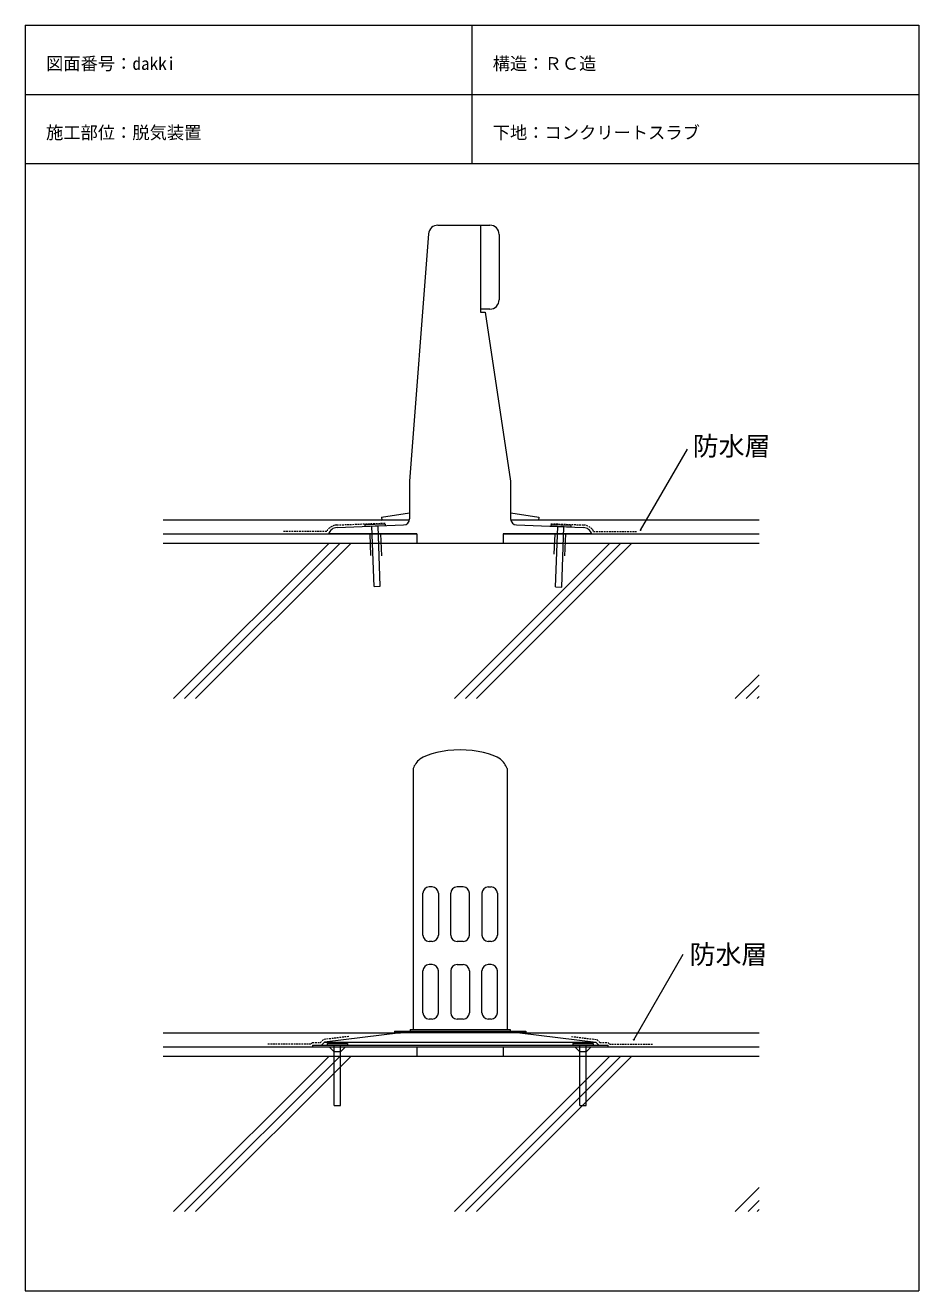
# Model space of a CAD drawing. Units: millimetres, scale not verified. Extents: x -517 to 518, y -673 to 792.
import ezdxf
from ezdxf.enums import TextEntityAlignment as Align

# ---------------------------------------------------------------- set-up
doc = ezdxf.new("R2010")
doc.units = ezdxf.units.MM
doc.header["$PDMODE"] = 32
doc.header["$PDSIZE"] = 0.8
doc.linetypes.add('DASHED2', pattern=[3, 2, -1])
doc.layers.add('0-0', color=134, linetype='Continuous', lineweight=13)
doc.styles.add('ＭＳ ゴシック', font='')
doc.styles.get('ＭＳ ゴシック').set_extended_font_data('MS Gothic')

msp = doc.modelspace()

# ---------------------------------------------------------------- linework, layer by layer
at = {"layer": '0-0', "color": 7}
for p, q in [((-516.864, 792.357), (-516.864, -673.469)), ((-516.864, 792.357), (517.853, 792.357)), ((0.494, 792.357), (0.494, 632.357)), ((517.853, 792.357), (517.853, -673.469)), ((-516.864, 712.357), (517.853, 712.357)), ((-516.864, 632.357), (517.853, 632.357)), ((195.761, 207.669), (249.908, 301.455)), ((-357.234, 192.362), (333.232, 192.362)), ((-345.08, 12.362), (-165.08, 192.362)), ((-332.352, 12.362), (-152.352, 192.362)), ((-319.624, 12.362), (-139.624, 192.362)), ((-19.811, 12.362), (160.189, 192.362)), ((-7.083, 12.362), (172.917, 192.362)), ((5.645, 12.362), (185.645, 192.362)), ((305.459, 12.362), (333.232, 40.135)), ((318.187, 12.362), (333.232, 27.407)), ((330.914, 12.362), (333.232, 14.679)), ((187.952, -382.742), (245.26, -283.481)), ((-357.234, -401.646), (333.232, -401.646)), ((-357.234, -401.646), (333.232, -401.646)), ((-345.08, -581.646), (-165.08, -401.646)), ((-332.352, -581.646), (-152.352, -401.646)), ((-319.624, -581.646), (-139.624, -401.646)), ((-19.811, -581.646), (160.189, -401.646)), ((-7.083, -581.646), (172.917, -401.646)), ((5.645, -581.646), (185.645, -401.646)), ((305.459, -581.646), (333.232, -553.873)), ((320.411, -581.646), (333.232, -568.825)), ((330.914, -581.646), (333.232, -579.329)), ((-516.864, -673.469), (517.853, -673.469))]:
    msp.add_line(p, q, dxfattribs=at)
at = {"layer": '0-0'}
for p, q in [((10.354, 560.822), (21.154, 560.822)), ((-49.809, 550.845), (-71.726, 264.182)), ((31.954, 550.022), (31.954, 474.422)), ((-71.726, 264.182), (-71.726, 220.713)), ((-104.253, 222.63), (-72.014, 227.461)), ((-104.253, 222.63), (-104.116, 219.033)), ((45.562, 227.461), (77.802, 222.63)), ((77.802, 222.63), (77.664, 219.033)), ((-155.837, 210.578), (-78.652, 213.518)), ((-104.116, 219.033), (-71.854, 219.362)), ((77.664, 219.033), (45.402, 219.362)), ((52.2, 213.518), (129.385, 210.578)), ((-63.226, 203.162), (-165.685, 203.162)), ((-116.71, 178.341), (-117.457, 203.162)), ((-104.003, 177.918), (-105.208, 203.162)), ((139.233, 203.162), (36.774, 203.162)), ((95.49, 179.612), (96.79, 203.162)), ((108.197, 177.918), (109.039, 203.162)), ((-67.676, -68.646), (-67.676, -371.046)), ((41.224, -68.646), (41.224, -371.046)), ((-56.426, -261.584), (-56.426, -212.984)), ((-45.626, -205.784), (-49.226, -205.784)), ((-38.426, -212.984), (-38.426, -261.584)), ((-24.026, -261.584), (-24.026, -212.984)), ((-9.626, -205.784), (-16.826, -205.784)), ((-2.426, -261.584), (-2.426, -212.984)), ((11.974, -212.984), (11.974, -261.584)), ((19.174, -205.784), (22.774, -205.784)), ((29.974, -212.984), (29.974, -261.584)), ((-45.626, -268.784), (-49.226, -268.784)), ((-9.626, -268.784), (-16.826, -268.784)), ((22.774, -268.784), (19.174, -268.784)), ((-56.426, -351.584), (-56.426, -302.984)), ((-45.626, -295.784), (-49.226, -295.784)), ((-38.426, -351.584), (-38.426, -302.984)), ((-24.026, -302.984), (-24.026, -351.584)), ((-16.826, -295.784), (-9.626, -295.784)), ((-2.426, -302.984), (-2.426, -351.584)), ((11.974, -351.584), (11.974, -302.984)), ((22.774, -295.784), (19.174, -295.784)), ((29.974, -351.584), (29.974, -302.984)), ((-45.626, -358.784), (-49.226, -358.784)), ((-9.626, -358.784), (-16.826, -358.784)), ((22.774, -358.784), (19.174, -358.784)), ((-82.333, -374.646), (-170.276, -385.446)), ((-89.276, -372.846), (62.824, -372.846)), ((-89.276, -372.846), (-89.276, -374.646)), ((-71.276, -371.046), (-71.276, -372.846)), ((55.881, -374.646), (143.824, -385.446)), ((-184.226, -389.046), (-184.226, -390.846)), ((-184.226, -389.046), (157.774, -389.046)), ((-184.226, -390.846), (157.774, -390.846)), ((-170.276, -385.446), (-173.876, -389.046)), ((-170.276, -385.446), (143.824, -385.446)), ((-159.476, -396.246), (-164.876, -390.846)), ((-151.376, -396.246), (-145.976, -390.846)), ((124.924, -396.246), (119.524, -390.846)), ((133.024, -396.246), (138.424, -390.846)), ((143.824, -385.446), (147.424, -389.046)), ((157.774, -389.046), (157.774, -390.846)), ((-159.476, -396.246), (-151.376, -396.246)), ((124.924, -396.246), (133.024, -396.246))]:
    msp.add_line(p, q, dxfattribs=at)
at = {"layer": '0-0', "color": 4}
for p, q in [((-357.234, 219.362), (-71.854, 219.362)), ((45.274, 219.362), (333.232, 219.362)), ((-357.234, -374.646), (-82.333, -374.646)), ((55.881, -374.646), (333.232, -374.646))]:
    msp.add_line(p, q, dxfattribs=at)
at = {"layer": '0-0', "color": 5, "linetype": 'DASHED2'}
for p, q in [((-167.664, 206.162), (-217.664, 206.162)), ((-155.951, 213.575), (-100.185, 215.7)), ((91.741, 215.014), (129.499, 213.575)), ((141.213, 206.162), (191.213, 206.162)), ((-142.113, -378.965), (-171.667, -382.595)), ((115.661, -378.965), (145.215, -382.595)), ((-184.226, -386.046), (-175.119, -386.046)), ((-171.667, -382.595), (-175.119, -386.046)), ((145.215, -382.595), (148.667, -386.046))]:
    msp.add_line(p, q, dxfattribs=at)
at = {"layer": '0-0', "color": 1}
for p, q in [((-100.138, 214.464), (-123.524, 213.647)), ((-123.524, 213.647), (-123.461, 211.848)), ((-100.076, 212.665), (-123.461, 211.848)), ((-112.926, 142.252), (-115.366, 212.131)), ((-100.138, 214.464), (-100.076, 212.665)), ((91.694, 213.778), (91.631, 211.979)), ((115.017, 211.162), (91.631, 211.979)), ((115.08, 212.961), (91.694, 213.778)), ((97.286, 141.817), (99.726, 211.696)), ((115.08, 212.961), (115.017, 211.162)), ((-167.126, -387.246), (-167.126, -389.046)), ((-143.726, -387.246), (-167.126, -387.246)), ((-143.726, -389.046), (-167.126, -389.046)), ((-159.026, -458.968), (-159.026, -389.046)), ((-143.726, -387.246), (-143.726, -389.046)), ((117.274, -387.246), (117.274, -389.046)), ((140.674, -387.246), (117.274, -387.246)), ((140.674, -389.046), (117.274, -389.046)), ((125.374, -458.968), (125.374, -389.046)), ((140.674, -387.246), (140.674, -389.046))]:
    msp.add_line(p, q, dxfattribs=at)
at = {"layer": '0-0', "color": 3}
for p, q in [((-357.234, 203.162), (-63.226, 203.162)), ((-63.226, 203.162), (-63.226, 192.362)), ((36.774, 203.162), (36.774, 192.362)), ((36.774, 203.162), (333.232, 203.162)), ((-357.234, -390.846), (-63.226, -390.846)), ((-63.226, -390.846), (-63.226, -401.646)), ((36.774, -390.846), (333.232, -390.846)), ((36.774, -390.846), (36.774, -401.646))]:
    msp.add_line(p, q, dxfattribs=at)
at = {"layer": '0-0'}
for points in [[(-39.04, 560.822), (10.354, 560.822), (10.354, 463.622)], [(21.154, 463.622), (10.354, 463.622), (10.354, 460.022), (15.754, 460.022)], [(15.754, 460.022), (45.274, 264.182), (45.274, 220.713)], [(62.824, -372.846), (62.824, -374.646), (-89.276, -374.646)], [(-71.276, -371.046), (44.824, -371.046), (44.824, -372.846)]]:
    msp.add_lwpolyline(points, dxfattribs=at)
at = {"layer": '0-0', "color": 1}
for points in [[(-112.926, 142.252), (-105.73, 142.503), (-108.171, 212.382)], [(97.286, 141.817), (104.482, 141.566), (106.922, 211.445)], [(-159.026, -458.968), (-151.826, -458.968), (-151.826, -389.046)], [(125.374, -458.968), (132.574, -458.968), (132.574, -389.046)]]:
    msp.add_lwpolyline(points, dxfattribs=at)
at = {"layer": '0-0', "color": 5, "linetype": 'DASHED2'}
for points in [[(-184.226, -386.046), (-186.026, -387.846), (-236.026, -387.846)], [(148.667, -386.046), (157.774, -386.046), (159.574, -387.846), (209.574, -387.846)]]:
    msp.add_lwpolyline(points, dxfattribs=at)
at = {"layer": '0-0'}
for centre, radius, start, end in [((-39.04, 550.022), 10.8, 90, 175.62788), ((21.154, 550.022), 10.8, 0, 90), ((21.154, 474.422), 10.8, 270, 0), ((-78.926, 220.713), 7.2, 272.18164, 0), ((52.474, 220.713), 7.2, 180, 267.81836), ((-155.426, 199.785), 10.8, 92.18164, 161.78219), ((128.974, 199.785), 10.8, 18.21781, 87.81836), ((-43.796, -77.504), 25.469, 129.48375, 159.64953), ((17.345, -77.504), 25.469, 20.35047, 50.51625), ((-49.226, -212.984), 7.2, 90, 180), ((-45.626, -212.984), 7.2, 0, 90), ((-16.826, -212.984), 7.2, 90, 180), ((-9.626, -212.984), 7.2, 0, 90), ((19.174, -212.984), 7.2, 90, 180), ((22.774, -212.984), 7.2, 0, 90), ((-49.226, -261.584), 7.2, 180, 270), ((-45.626, -261.584), 7.2, 270, 0), ((-16.826, -261.584), 7.2, 180, 270), ((-9.626, -261.584), 7.2, 270, 0), ((19.174, -261.584), 7.2, 180, 270), ((22.774, -261.584), 7.2, 270, 0), ((-49.226, -302.984), 7.2, 90, 180), ((-45.626, -302.984), 7.2, 0, 90), ((-16.826, -302.984), 7.2, 90, 180), ((-9.626, -302.984), 7.2, 0, 90), ((19.174, -302.984), 7.2, 90, 180), ((22.774, -302.984), 7.2, 0, 90), ((-49.226, -351.584), 7.2, 180, 270), ((-45.626, -351.584), 7.2, 270, 0), ((-16.826, -351.584), 7.2, 180, 270), ((-9.626, -351.584), 7.2, 270, 0), ((19.174, -351.584), 7.2, 180, 270), ((22.774, -351.584), 7.2, 270, 0)]:
    msp.add_arc(centre, radius, start, end, dxfattribs=at)
at = {"layer": '0-0', "color": 5, "linetype": 'DASHED2'}
for centre, start, end in [((-155.426, 199.785), 92.18164, 152.47999), ((128.974, 199.785), 27.52001, 87.81836)]:
    msp.add_arc(centre, 13.8, start, end, dxfattribs=at)
at = {"layer": '0-0'}
msp.add_ellipse((-13.226, -68.646), major_axis=(54, 0), ratio=0.4, start_param=0.52359878, end_param=2.61799388, dxfattribs=at)
at = {"layer": '0-0', "color": 7}
for p in [(195.761, 207.669), (187.952, -382.742)]:
    msp.add_point(p, dxfattribs=at)

# ---------------------------------------------------------------- texts
at = {"layer": '0-0', "color": 7, "style": 'ＭＳ ゴシック'}
for s, height, p in [('図面番号：dakki', 14.66, (-492.864, 736.357)), ('構造：ＲＣ造', 14.66, (24.494, 736.357)), ('施工部位：脱気装置', 14.66, (-492.864, 656.357)), ('下地：コンクリートスラブ', 14.66, (24.494, 656.357)), ('防水層', 21.99, (256.156, 287.328)), ('防水層', 21.99, (252.511, -301.522))]:
    msp.add_text(s, height=height, dxfattribs=at).set_placement(p, align=Align.BOTTOM_LEFT)

doc.saveas('drawing.dxf')
